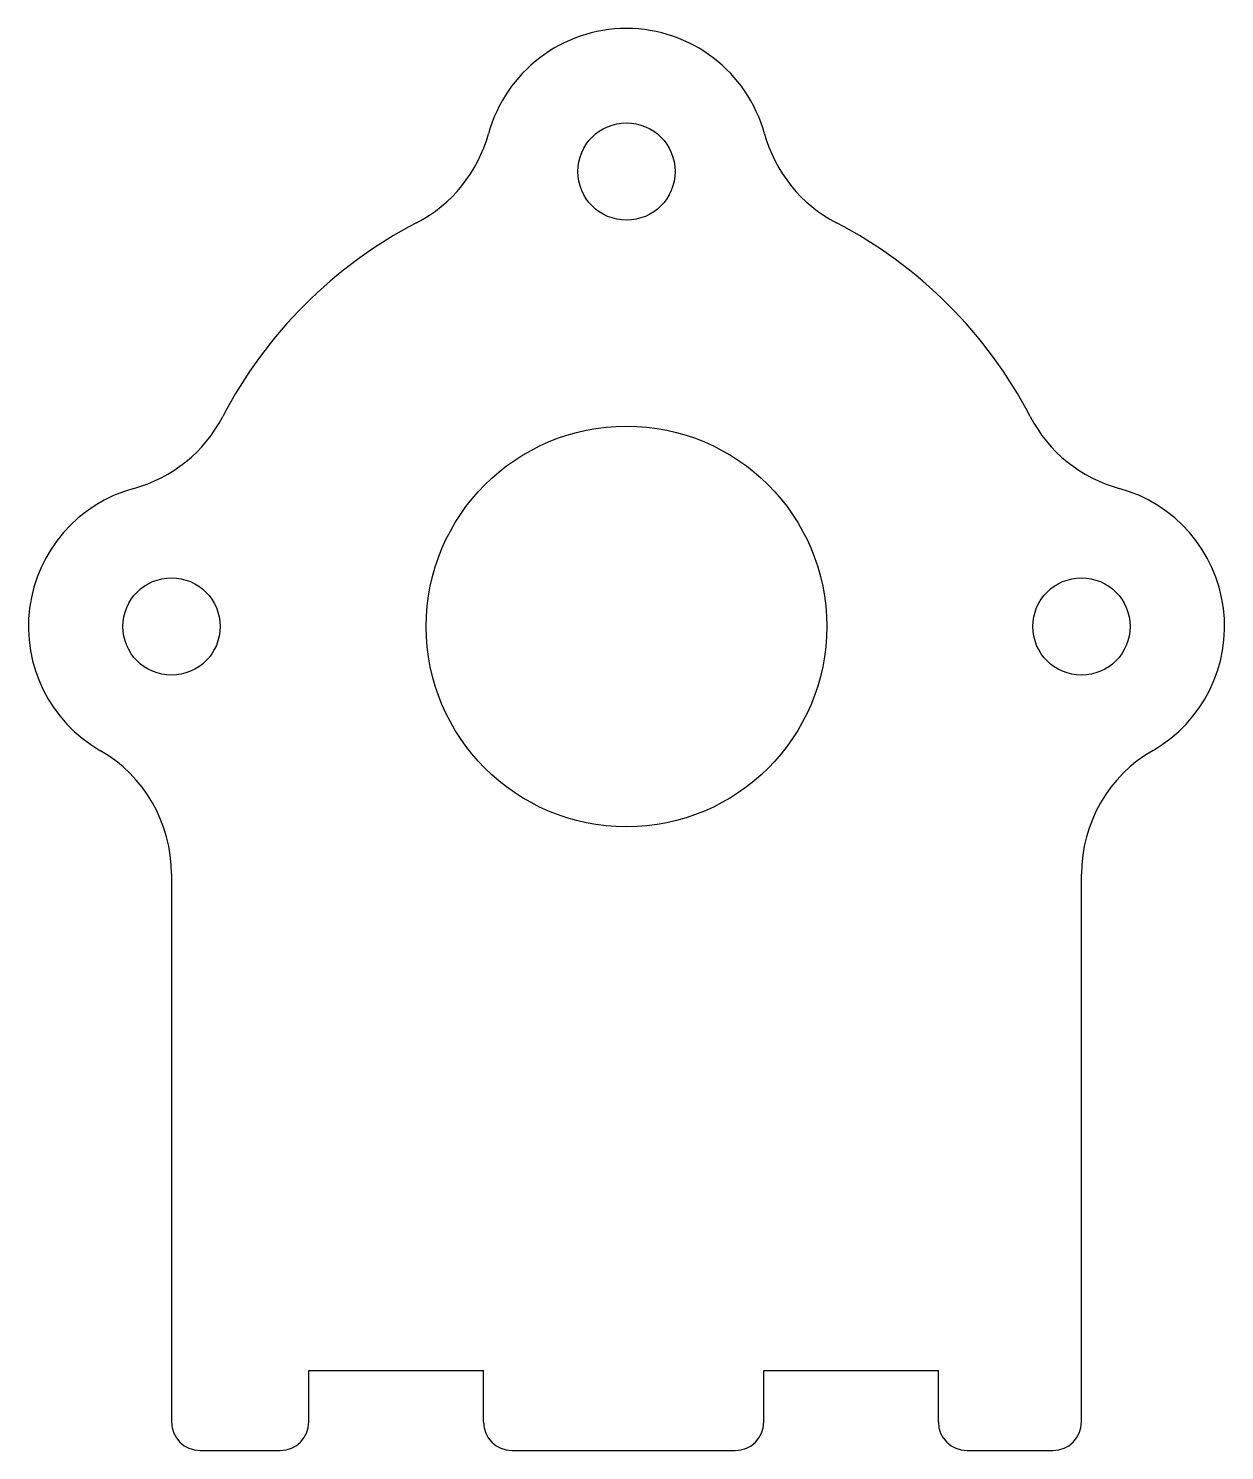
# Model space of a CAD drawing. Header units: millimetres. Extents: x -20.8 to 21, y 0.2 to 49.9.
import ezdxf

# ---------------------------------------------------------------- set-up
doc = ezdxf.new("R2010")
doc.units = ezdxf.units.MM

msp = doc.modelspace()

# ---------------------------------------------------------------- linework, layer by layer
at = {"color": 7, "linetype": 'Continuous', "lineweight": 25}
for p, q in [((-15.8, 20.34), (-15.8, 1.2)), ((16, 1.2), (16, 20.34)), ((-11, 3), (-4.9, 3)), ((-11, 1.2), (-11, 3)), ((-4.9, 1.2), (-4.9, 3)), ((4.9, 3), (11, 3)), ((4.9, 1.2), (4.9, 3)), ((11, 1.2), (11, 3)), ((-14.8, 0.2), (-12, 0.2)), ((-3.9, 0.2), (3.9, 0.2)), ((12, 0.2), (15, 0.2))]:
    msp.add_line(p, q, dxfattribs=at)
for centre, radius in [((0.1, 44.9), 1.7), ((0.1, 29), 7), ((-15.8, 29), 1.7), ((16, 29), 1.7)]:
    msp.add_circle(centre, radius, dxfattribs=at)
for centre, radius, start, end in [((0.1, 44.9), 5, 15.3165, 164.6835), ((-9.545, 47.542), 5, 297.4823, 344.6835), ((9.745, 47.542), 5, 195.3165, 242.5177), ((0.1, 29), 15.9, 117.4823, 152.5177), ((0.1, 29), 15.9, 27.4823, 62.5177), ((-18.442, 38.645), 5, 285.3165, 332.5177), ((18.642, 38.645), 5, 207.4823, 254.6835), ((-15.8, 29), 5, 105.3165, 240), ((16, 29), 5, 300, 74.6835), ((-20.8, 20.34), 5, 0, 60), ((21, 20.34), 5, 120, 180), ((-14.8, 1.2), 1, 180, 270), ((-12, 1.2), 1, 270, 0), ((-3.9, 1.2), 1, 180, 270), ((3.9, 1.2), 1, 270, 0), ((12, 1.2), 1, 180, 270), ((15, 1.2), 1, 270, 0)]:
    msp.add_arc(centre, radius, start, end, dxfattribs=at)

doc.saveas('drawing.dxf')
